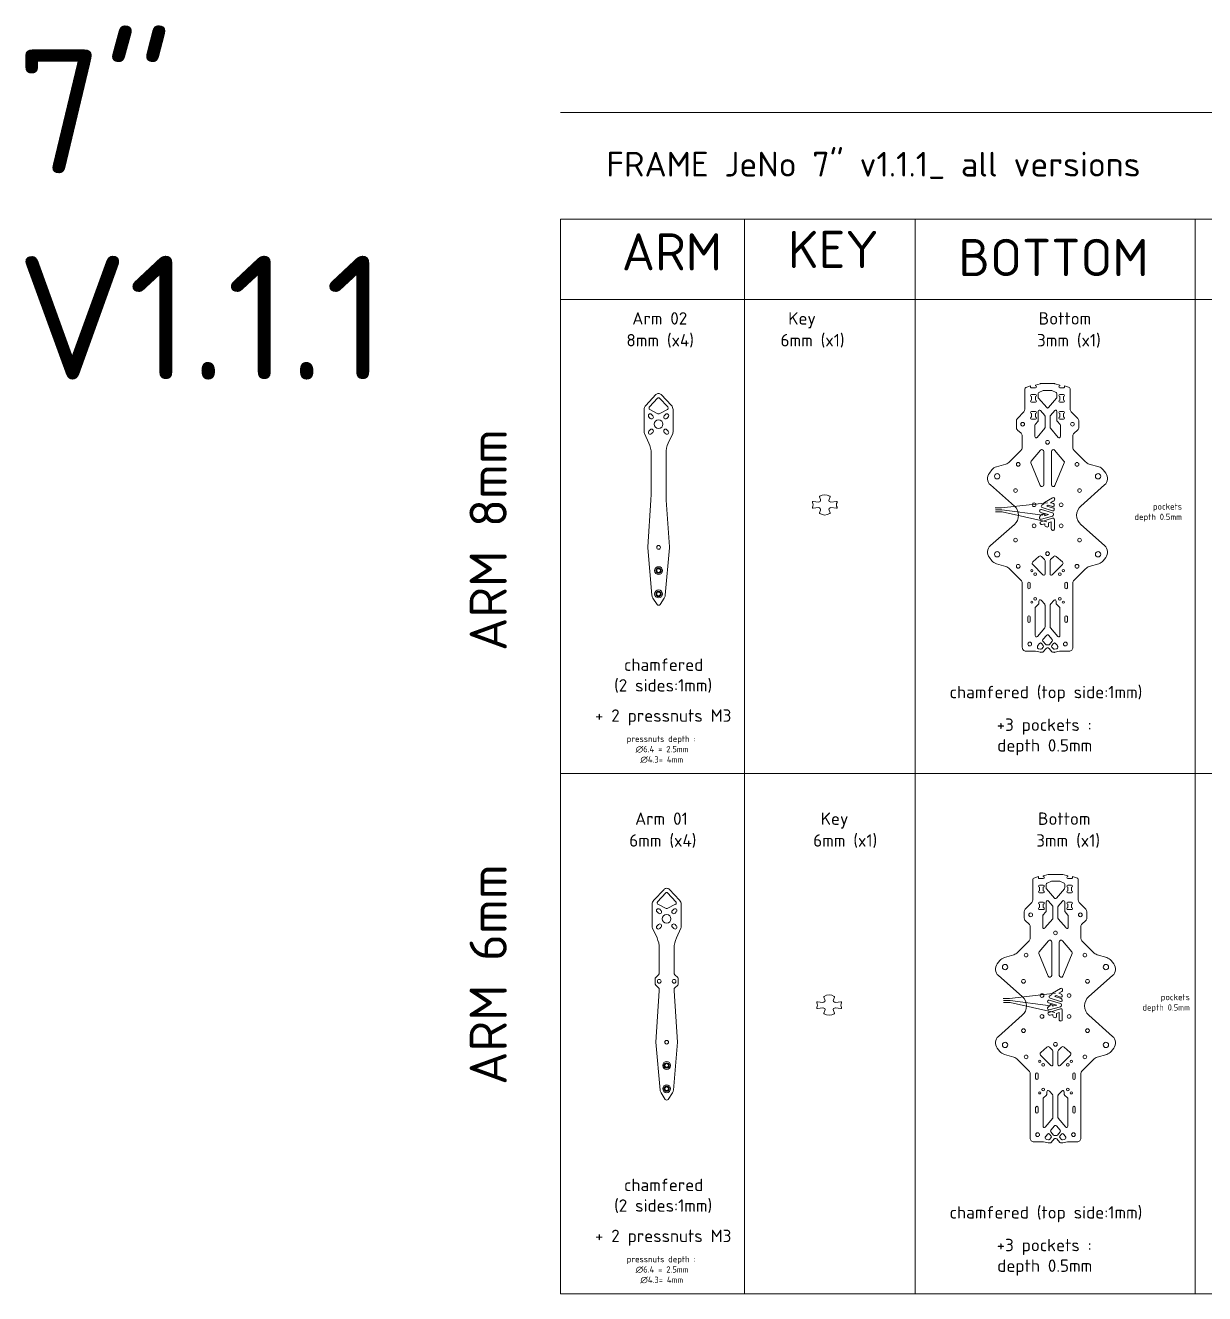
# Model space of a CAD drawing. Header units: millimetres. Extents: x -432 to 1510, y -1467 to 566.
# Drawn here: x -432 to 520, y -458 to 566 of the extents above; entities that cross this region are included whole.
import ezdxf

# ---------------------------------------------------------------- set-up
doc = ezdxf.new("R2010")
doc.units = ezdxf.units.MM
doc.linetypes.add('JIS_09_08', pattern=[10.75, 8, -0.55, 0.55, -0.55, 0.55, -0.55])
doc.layers.get('0').update_dxf_attribs({"lineweight": 5})
for name, color, linetype, lineweight in [('Calque1', 150, 'Continuous', 5), ('Calque1_chamfered', 40, 'Continuous', 5), ('Calque1_pocket', 10, 'Continuous', 5), ('Calque2', 251, 'Continuous', 5)]:
    doc.layers.add(name, color=color, linetype=linetype, lineweight=lineweight)
doc.styles.get("Standard").update_dxf_attribs({"font": 'arial.ttf'})

msp = doc.modelspace()

# ---------------------------------------------------------------- linework, layer by layer
for p, q in [((356.2, 176.6), (351.1, 176.6)), ((356.6, 174.9), (351.4, 174.9)), ((393.4, 180.7), (356.2, 176.6)), ((356.6, 174.9), (389.5, 170.5)), ((356.8, 173.2), (351.4, 173.2)), ((356.8, 173.2), (392.8, 165.2)), ((362.6, -219.8), (357.5, -219.8)), ((363.1, -221.5), (357.8, -221.5)), ((363.3, -223.2), (357.8, -223.2)), ((399.8, -215.7), (362.6, -219.8)), ((363.1, -221.5), (395.9, -225.9)), ((363.3, -223.2), (399.2, -231.2))]:
    msp.add_line(p, q)
at = {"layer": 'Calque1'}
for p, q in [((385.9, 265.8), (385.9, 268.9)), ((386.5, 269.8), (390, 271.3)), ((390.4, 271.4), (393.4, 271.4)), ((396.4, 271.4), (393.4, 271.4)), ((400.3, 269.8), (396.8, 271.3)), ((400.9, 265.8), (400.9, 268.9)), ((71.5, 257.4), (71.5, 256.9)), ((78.4, 265.2), (71.8, 258.1)), ((79.9, 265.2), (86.6, 258.1)), ((86.8, 257.4), (86.8, 256.9)), ((392.7, 257.6), (386.2, 265.2)), ((394.2, 257.6), (400.7, 265.2)), ((72.4, 248.8), (71.4, 249.9)), ((72, 256), (78.7, 252.6)), ((74.6, 251), (73.5, 252)), ((86.3, 256), (79.6, 252.6)), ((83.8, 251), (84.8, 252)), ((85.9, 248.8), (86.9, 249.9)), ((383.3, 243.8), (385.7, 246.5)), ((385.9, 247.2), (385.9, 254.6)), ((387.7, 255.2), (391.2, 251.1)), ((391.4, 250.5), (391.4, 241.5)), ((395.4, 250.5), (395.4, 241.5)), ((399.2, 255.2), (395.7, 251.1)), ((400.9, 247.2), (400.9, 254.6)), ((403.5, 243.8), (401.2, 246.5)), ((72.4, 239.6), (71.4, 238.6)), ((74.6, 237.5), (73.5, 236.5)), ((83.8, 237.5), (84.8, 236.5)), ((85.9, 239.6), (86.9, 238.6)), ((383.1, 243.1), (383.1, 234.1)), ((391.2, 240.8), (384.9, 233.5)), ((395.7, 240.8), (402, 233.5)), ((403.8, 243.1), (403.8, 234.1)), ((380.2, 214.3), (387.7, 223.1)), ((390.4, 222.1), (390.4, 195.2)), ((396.5, 222.1), (396.5, 195.2)), ((406.6, 214.3), (399.1, 223.1)), ((380, 212.9), (387.5, 194.6)), ((406.9, 212.9), (399.4, 194.6)), ((209.2, 185.4), (210, 183.2)), ((217.7, 185.4), (216.9, 183.2)), ((204, 181.6), (208.4, 181.2)), ((204, 176.3), (208.4, 176.7)), ((209.2, 172.5), (210, 174.7)), ((217.7, 172.5), (216.9, 174.7)), ((222.8, 181.6), (218.4, 181.2)), ((222.8, 176.3), (218.4, 176.7)), ((381.5, 132.9), (386.4, 137.3)), ((388.5, 137.2), (391, 134.7)), ((391.4, 133.7), (391.4, 123.1)), ((395.4, 133.7), (395.4, 123.1)), ((398.4, 137.2), (395.9, 134.7)), ((405.4, 132.9), (400.4, 137.3)), ((381.4, 130.7), (389.7, 122.4)), ((405.5, 130.7), (397.1, 122.4)), ((377.4, 115.6), (377.4, 112)), ((379.4, 115.6), (379.4, 112)), ((407.4, 115.6), (407.4, 112)), ((409.4, 115.6), (409.4, 112)), ((383.4, 95.6), (383.4, 73.3)), ((383.7, 96.3), (386.1, 98.6)), ((386.4, 99.3), (386.4, 101.2)), ((388.2, 101.9), (391.2, 98.6)), ((391.4, 97.9), (391.4, 80.3)), ((395.4, 97.9), (395.4, 80.3)), ((398.7, 101.9), (395.7, 98.6)), ((400.4, 99.3), (400.4, 101.2)), ((403.1, 96.3), (400.7, 98.6)), ((403.4, 95.6), (403.4, 73.3)), ((377.4, 88.4), (377.4, 84.9)), ((379.4, 88.4), (379.4, 84.9)), ((407.4, 88.4), (407.4, 84.9)), ((409.4, 88.4), (409.4, 84.9)), ((391.2, 79.7), (385.2, 72.7)), ((392.7, 73.6), (389.7, 70.1)), ((394.2, 73.6), (397.2, 70.1)), ((395.7, 79.7), (401.7, 72.7)), ((385.2, 63.7), (385.2, 64.5)), ((387, 67), (385.5, 65.2)), ((387.8, 62.3), (386, 62.7)), ((388.6, 67), (389.9, 65.4)), ((389.9, 64.1), (388.7, 62.7)), ((389.7, 68.8), (391.9, 66.2)), ((393.4, 65.8), (392.7, 65.8)), ((393.4, 65.8), (394.2, 65.8)), ((397.2, 68.8), (395, 66.2)), ((398.3, 67), (396.9, 65.4)), ((396.9, 64.1), (398.1, 62.7)), ((399.1, 62.3), (400.8, 62.7)), ((399.8, 67), (401.4, 65.2)), ((401.6, 63.7), (401.6, 64.5)), ((392.3, -130.6), (392.3, -127.5)), ((399.1, -138.8), (392.6, -131.3)), ((393, -126.6), (396.5, -125.1)), ((396.9, -125), (399.8, -125)), ((402.8, -125), (399.8, -125)), ((400.6, -138.8), (407.1, -131.3)), ((406.7, -126.6), (403.2, -125.1)), ((407.3, -130.6), (407.3, -127.5)), ((78.1, -142.4), (78.1, -143)), ((85, -134.6), (78.3, -141.7)), ((86.5, -134.6), (93.1, -141.7)), ((93.4, -142.4), (93.4, -143)), ((392.3, -149.2), (392.3, -141.8)), ((394.1, -141.2), (397.6, -145.3)), ((405.6, -141.2), (402.1, -145.3)), ((407.3, -149.2), (407.3, -141.8)), ((79, -151), (78, -149.9)), ((78.6, -143.8), (85.3, -147.2)), ((81.1, -148.9), (80.1, -147.8)), ((92.9, -143.8), (86.2, -147.2)), ((90.3, -148.9), (91.4, -147.8)), ((92.5, -151), (93.5, -149.9)), ((389.5, -153.3), (389.5, -162.3)), ((389.7, -152.6), (392.1, -149.9)), ((397.8, -145.9), (397.8, -154.9)), ((401.8, -145.9), (401.8, -154.9)), ((409.9, -152.6), (407.6, -149.9)), ((410.2, -153.3), (410.2, -162.3)), ((79, -160.2), (78, -161.2)), ((81.1, -162.3), (80.1, -163.4)), ((90.3, -162.3), (91.4, -163.4)), ((92.5, -160.2), (93.5, -161.2)), ((397.6, -155.6), (391.3, -162.9)), ((402.1, -155.6), (408.4, -162.9)), ((386.7, -182.1), (394.2, -173.3)), ((413, -182.1), (405.5, -173.3)), ((386.4, -183.5), (393.9, -201.8)), ((396.8, -174.3), (396.8, -201.3)), ((402.9, -174.3), (402.9, -201.3)), ((413.3, -183.5), (405.8, -201.8)), ((207.6, -222.6), (212, -223)), ((212.8, -218.8), (213.6, -221)), ((221.2, -218.8), (220.4, -221)), ((226.4, -222.6), (222, -223)), ((207.6, -227.9), (212, -227.5)), ((212.8, -231.8), (213.6, -229.5)), ((221.2, -231.8), (220.4, -229.5)), ((226.4, -227.9), (222, -227.5)), ((387.8, -265.7), (396.1, -274)), ((387.9, -263.5), (392.9, -259.1)), ((394.9, -259.2), (397.4, -261.7)), ((397.8, -262.7), (397.8, -273.3)), ((401.8, -262.7), (401.8, -273.3)), ((404.8, -259.2), (402.3, -261.7)), ((411.9, -265.7), (403.6, -274)), ((411.8, -263.5), (406.8, -259.1)), ((383.8, -280.9), (383.8, -284.4)), ((385.8, -280.9), (385.8, -284.4)), ((413.8, -280.9), (413.8, -284.4)), ((415.8, -280.9), (415.8, -284.4)), ((392.8, -297.1), (392.8, -295.2)), ((394.6, -294.5), (397.6, -297.8)), ((405.1, -294.5), (402.1, -297.8)), ((406.8, -297.1), (406.8, -295.2)), ((389.8, -300.9), (389.8, -323.1)), ((390.2, -300.1), (392.5, -297.9)), ((397.8, -298.5), (397.8, -316.1)), ((401.8, -298.5), (401.8, -316.1)), ((409.5, -300.1), (407.2, -297.9)), ((409.8, -300.9), (409.8, -323.1)), ((383.8, -308), (383.8, -311.5)), ((385.8, -308), (385.8, -311.5)), ((397.6, -316.7), (391.6, -323.8)), ((402.1, -316.7), (408.1, -323.8)), ((413.8, -308), (413.8, -311.5)), ((415.8, -308), (415.8, -311.5)), ((399.1, -322.8), (396.1, -326.3)), ((396.1, -327.6), (398.3, -330.2)), ((400.6, -322.8), (403.6, -326.3)), ((403.6, -327.6), (401.4, -330.2)), ((391.6, -332.7), (391.6, -331.9)), ((393.5, -329.4), (391.9, -331.3)), ((394.2, -334.1), (392.4, -333.7)), ((395, -329.4), (396.4, -331)), ((396.3, -332.3), (395.1, -333.7)), ((399.8, -330.6), (399.1, -330.6)), ((399.8, -330.6), (400.6, -330.6)), ((404.7, -329.4), (403.3, -331)), ((403.3, -332.3), (404.6, -333.7)), ((405.5, -334.1), (407.3, -333.7)), ((406.2, -329.4), (407.8, -331.3)), ((408.1, -332.7), (408.1, -331.9))]:
    msp.add_line(p, q, dxfattribs=at)
for points in [[(393.4, 276.9), (388, 276.9, 0.069107), (387.4, 276.8), (383.6, 275.7)], [(393.4, 276.9), (398.9, 276.9, -0.069107), (399.4, 276.8), (403.3, 275.7)], [(407.2, 274.3), (407.2, 275), (411.1, 273.7, -0.322824), (411.7, 272.8), (411.7, 256.3, 0.19243), (412.6, 254.2), (417.8, 248.7, -0.19243), (418.7, 246.6), (418.7, 241.6, -0.214457), (417.7, 239.3), (414.9, 236.8, 0.214457), (413.8, 234.6), (413.8, 225.2, 0.198912), (414.7, 223.1), (424.1, 213.7, 0.125576), (427.1, 211.9), (434.8, 209.7, -0.158189), (438.4, 207.2), (440.4, 204.5, -0.394865), (439.5, 195), (420.3, 178, 0.450632), (420.3, 163), (439.5, 146, -0.394865), (440.4, 136.4), (438.4, 133.8, -0.158189), (434.8, 131.3), (427.1, 129.1, 0.125576), (424.1, 127.3), (414.7, 117.9, 0.198912), (413.8, 115.8), (413.8, 63.7, -0.414214), (410.8, 60.7), (403.6, 60.7, 0.053022), (403.1, 60.7), (399.3, 59.8, -0.053022), (398.8, 59.8), (397.8, 59.8, -0.219685), (397, 60.1), (394.6, 63, 0.219685), (393.8, 63.3), (393.4, 63.3), (393, 63.3, 0.219685), (392.3, 63), (389.8, 60.1, -0.219685), (389.1, 59.8), (388, 59.8, -0.053022), (387.6, 59.8), (383.7, 60.7, 0.053022), (383.3, 60.7), (376, 60.7, -0.414214), (373, 63.7), (373, 115.8, 0.198912), (372.1, 117.9), (362.8, 127.3, 0.125576), (359.8, 129.1), (352.1, 131.3, -0.158189), (348.5, 133.8), (346.4, 136.4, -0.394865), (347.3, 146), (366.6, 163, 0.450632), (366.6, 178), (347.3, 195, -0.394865), (346.4, 204.5), (348.5, 207.2, -0.158189), (352.1, 209.7), (359.8, 211.9, 0.125576), (362.8, 213.7), (372.1, 223.1, 0.198912), (373, 225.2), (373, 234.6, 0.214457), (372, 236.8), (369.2, 239.3, -0.214457), (368.2, 241.6), (368.2, 246.6, -0.19243), (369, 248.7), (374.3, 254.2, 0.19243), (375.1, 256.3), (375.1, 272.8, -0.322824), (375.8, 273.7), (379.6, 275), (379.6, 274.3)], [(379.6, 274.3, 0.420171), (380.4, 273.5), (383.6, 273.5, 1), (383.6, 275.1), (383.6, 275.7)], [(407.2, 274.3, -0.414214), (406.4, 273.5), (403.3, 273.5, -1), (403.3, 275.1), (403.3, 275.7)], [(413.6, -122.1), (413.6, -121.4), (417.5, -122.7, -0.322824), (418.2, -123.6), (418.2, -140.1, 0.19243), (419, -142.2), (424.3, -147.7, -0.19243), (425.1, -149.8), (425.1, -154.9, -0.214457), (424.1, -157.1), (421.3, -159.6, 0.214457), (420.3, -161.8), (420.3, -171.2, 0.198912), (421.1, -173.3), (430.5, -182.7, 0.125576), (433.5, -184.5), (441.2, -186.8, -0.158189), (444.8, -189.2), (446.9, -191.9, -0.394865), (446, -201.4), (426.7, -218.4, 0.450632), (426.7, -233.4), (446, -250.5, -0.394865), (446.9, -260), (444.8, -262.7, -0.158189), (441.2, -265.1), (433.5, -267.4, 0.125576), (430.5, -269.1), (421.1, -278.5, 0.198912), (420.3, -280.6), (420.3, -332.7, -0.414214), (417.3, -335.7), (410, -335.7, 0.053022), (409.6, -335.8), (405.7, -336.6, -0.053022), (405.3, -336.6), (404.2, -336.6, -0.219685), (403.4, -336.3), (401, -333.4, 0.219685), (400.2, -333.1), (399.8, -333.1), (399.4, -333.1, 0.219685), (398.7, -333.4), (396.3, -336.3, -0.219685), (395.5, -336.6), (394.4, -336.6, -0.053022), (394, -336.6), (390.1, -335.8, 0.053022), (389.7, -335.7), (382.4, -335.7, -0.414214), (379.4, -332.7), (379.4, -280.6, 0.198912), (378.5, -278.5), (369.2, -269.1, 0.125576), (366.2, -267.4), (358.5, -265.1, -0.158189), (354.9, -262.7), (352.8, -260, -0.394865), (353.7, -250.5), (373, -233.4, 0.450632), (373, -218.4), (353.7, -201.4, -0.394865), (352.8, -191.9), (354.9, -189.2, -0.158189), (358.5, -186.8), (366.2, -184.5, 0.125576), (369.2, -182.7), (378.5, -173.3, 0.198912), (379.4, -171.2), (379.4, -161.8, 0.214457), (378.4, -159.6), (375.6, -157.1, -0.214457), (374.6, -154.9), (374.6, -149.8, -0.19243), (375.4, -147.7), (380.7, -142.2, 0.19243), (381.5, -140.1), (381.5, -123.6, -0.322824), (382.2, -122.7), (386, -121.4), (386, -122.1)], [(386, -122.1, 0.420171), (386.8, -122.9), (390, -122.9, 1), (390, -121.3), (390, -120.7)], [(399.8, -119.6), (394.4, -119.6, 0.069107), (393.8, -119.6), (390, -120.7)], [(399.8, -119.6), (405.3, -119.6, -0.069107), (405.8, -119.6), (409.7, -120.7)], [(413.6, -122.1, -0.414214), (412.8, -122.9), (409.7, -122.9, -1), (409.7, -121.3), (409.7, -120.7)], [(77, -255.2), (79.7, -213.8), (79.7, -212.6), (79.7, -212.6, 0.198912), (79.2, -211.2), (76.9, -209, -0.198912), (76.3, -207.6), (76.3, -206), (76.3, -204.4, -0.198912), (76.9, -202.9), (79.2, -200.7, 0.198912), (79.7, -199.3), (79.7, -199.3), (79.7, -179.4, 0.109594), (77.9, -170.9), (74.3, -163.2, -0.109594), (74, -161.9), (74, -143.9, -0.19144), (75.4, -140.5), (83.6, -131.8, -0.431181), (87.9, -131.8), (96.1, -140.5, -0.19144), (97.5, -143.9), (97.5, -161.9, -0.109594), (97.2, -163.2), (93.6, -170.9, 0.109594), (91.7, -179.4), (91.7, -199.3), (91.7, -199.3, 0.198912), (92.3, -200.7), (94.6, -202.9, -0.198912), (95.1, -204.4), (95.1, -206), (95.1, -207.6, -0.198912), (94.6, -209), (92.3, -211.2, 0.198912), (91.7, -212.6), (91.7, -212.6), (91.7, -213.8), (94.5, -255.2), (91.1, -294, -0.120145), (90.3, -296.2), (87, -301.4, -0.548808), (84.5, -301.4), (81.2, -296.2, -0.120145), (80.4, -294), (77, -255.2)]]:
    msp.add_lwpolyline(points, format="xyb", dxfattribs=at)
for points in [[(89.5, 259.3, -0.19144), (90.9, 255.9), (90.9, 237.9, -0.109594), (90.6, 236.6), (87, 228.9, 0.109594), (85.2, 220.5), (85.2, 189.4, 0.016609), (85.4, 182.8), (87.9, 145, -0.03879), (87.9, 144.2), (84.5, 105.9, -0.120145), (83.7, 103.6), (80.4, 98.5, -0.548808), (77.9, 98.5), (74.6, 103.6, -0.120145), (73.8, 105.9), (70.4, 144.2, -0.03879), (70.4, 145), (72.9, 182.8, 0.016609), (73.2, 189.4), (73.2, 220.5, 0.109594), (71.3, 228.9), (67.7, 236.6, -0.109594), (67.4, 237.9), (67.4, 255.9, -0.19144), (68.8, 259.3), (77, 268, -0.431181), (81.3, 268)], [(383.6, 266.4, 1), (383.6, 268), (380.4, 268, 1), (380.4, 266.4), (380.4, 263.5, 1), (380.4, 261.9), (383.6, 261.9, 1), (383.6, 263.5)], [(403.3, 266.4, -1), (403.3, 268), (406.4, 268, -1), (406.4, 266.4), (406.4, 263.5, -1), (406.4, 261.9), (403.3, 261.9, -1), (403.3, 263.5)], [(383.6, 252.8, 1), (383.6, 254.4), (380.4, 254.4, 1), (380.4, 252.8), (380.4, 249.9, 1), (380.4, 248.3), (383.6, 248.3, 1), (383.6, 249.9)], [(403.3, 252.8, -1), (403.3, 254.4), (406.4, 254.4, -1), (406.4, 252.8), (406.4, 249.9, -1), (406.4, 248.3), (403.3, 248.3, -1), (403.3, 249.9)], [(390, -130, 1), (390, -128.4), (386.8, -128.4, 1), (386.8, -130), (386.8, -132.9, 1), (386.8, -134.5), (390, -134.5, 1), (390, -132.9)], [(409.7, -130, -1), (409.7, -128.4), (412.8, -128.4, -1), (412.8, -130), (412.8, -132.9, -1), (412.8, -134.5), (409.7, -134.5, -1), (409.7, -132.9)], [(390, -143.6, 1), (390, -142), (386.8, -142, 1), (386.8, -143.6), (386.8, -146.5, 1), (386.8, -148.1), (390, -148.1, 1), (390, -146.5)], [(409.7, -143.6, -1), (409.7, -142), (412.8, -142, -1), (412.8, -143.6), (412.8, -146.5, -1), (412.8, -148.1), (409.7, -148.1, -1), (409.7, -146.5)]]:
    msp.add_lwpolyline(points, format="xyb", close=True, dxfattribs=at)
for centre, radius in [((79.2, 244.2), 3.5), ((373.3, 244.1), 1.5), ((413.5, 244.1), 1.5), ((393.4, 229.5), 1.5), ((369.7, 211.7), 1.5), ((417.2, 211.7), 1.5), ((352.7, 202), 2.15), ((434.2, 202), 2.15), ((367.6, 190.5), 1.5), ((419.3, 190.5), 1.5), ((382.5, 179), 1.5), ((404.4, 179), 1.5), ((382.5, 162), 1.5), ((404.4, 162), 1.5), ((79.2, 144.6), 1.5), ((367.6, 150.5), 1.5), ((419.3, 150.5), 1.5), ((352.7, 139), 2.15), ((393.4, 139.5), 1.5), ((434.2, 139), 2.15), ((79.2, 125.8), 1.5), ((369.7, 129.3), 1.5), ((380.7, 125.8), 0.85), ((383.4, 123), 1.1), ((403.4, 123), 1.1), ((406.2, 125.8), 0.85), ((417.2, 129.3), 1.5), ((79.2, 107), 1.5), ((383.4, 103), 1.1), ((403.4, 103), 1.1), ((380.7, 100.3), 0.85), ((406.2, 100.3), 0.85), ((379, 66.5), 1.5), ((407.8, 66.5), 1.5), ((85.7, -155.6), 3.5), ((379.8, -152.3), 1.5), ((419.9, -152.3), 1.5), ((399.8, -166.9), 1.5), ((376.1, -184.8), 1.5), ((423.6, -184.8), 1.5), ((359.1, -194.5), 2.15), ((440.6, -194.5), 2.15), ((79.7, -206), 1.5), ((91.7, -206), 1.5), ((374, -206), 1.5), ((425.7, -206), 1.5), ((388.9, -217.5), 1.5), ((410.8, -217.5), 1.5), ((388.9, -234.4), 1.5), ((410.8, -234.4), 1.5), ((374, -245.9), 1.5), ((425.7, -245.9), 1.5), ((85.7, -255.2), 1.5), ((359.1, -257.4), 2.15), ((399.8, -256.9), 1.5), ((440.6, -257.4), 2.15), ((376.1, -267.1), 1.5), ((423.6, -267.1), 1.5), ((85.7, -274), 1.5), ((387.1, -270.7), 0.85), ((389.8, -273.4), 1.1), ((409.8, -273.4), 1.1), ((412.6, -270.7), 0.85), ((85.7, -292.8), 1.5), ((387.1, -296.2), 0.85), ((389.8, -293.4), 1.1), ((409.8, -293.4), 1.1), ((412.6, -296.2), 0.85), ((385.4, -329.9), 1.5), ((414.3, -329.9), 1.5)]:
    msp.add_circle(centre, radius, dxfattribs=at)
for centre, radius, start, end in [((386.9, 268.9), 1, 112.861, 180), ((390.4, 270.4), 1, 90, 112.861), ((396.4, 270.4), 1, 67.139, 90), ((399.9, 268.9), 1, 0, 67.139), ((72.5, 257.4), 1, 136.6496, 180), ((72.5, 256.9), 1, 180, 243.2647), ((79.2, 264.5), 1, 43.3504, 136.6496), ((85.8, 256.9), 1, 296.7353, 0), ((85.8, 257.4), 1, 0, 43.3504), ((386.9, 265.8), 1, 180, 220.6524), ((393.4, 258.2), 1, 220.6524, 319.3476), ((399.9, 265.8), 1, 319.3476, 0), ((72.4, 251), 1.5, 45, 225), ((73.5, 249.9), 1.5, 225, 45), ((79.2, 253.5), 1, 243.2647, 296.7353), ((84.8, 249.9), 1.5, 135, 315), ((85.9, 251), 1.5, 315, 135), ((384.9, 247.2), 1, 319.3476, 0), ((386.9, 254.6), 1, 40.6524, 180), ((390.4, 250.5), 1, 0, 40.6524), ((396.4, 250.5), 1, 139.3476, 180), ((399.9, 254.6), 1, 0, 139.3476), ((401.9, 247.2), 1, 180, 220.6524), ((72.4, 237.5), 1.5, 135, 315), ((73.5, 238.6), 1.5, 315, 135), ((84.8, 238.6), 1.5, 45, 225), ((85.9, 237.5), 1.5, 225, 45), ((384.1, 243.1), 1, 139.3476, 180), ((390.4, 241.5), 1, 319.3476, 360), ((396.4, 241.5), 1, 180, 220.6524), ((402.8, 243.1), 1, 0, 40.6524), ((384.1, 234.1), 1, 180, 319.3476), ((402.8, 234.1), 1, 220.6524, 0), ((388.9, 222.1), 1.5, 0, 139.3476), ((398, 222.1), 1.5, 40.6524, 180), ((381.4, 213.4), 1.5, 139.3476, 198.9038), ((405.5, 213.4), 1.5, 341.0962, 40.6524), ((388.9, 195.2), 1.5, 202.3927, 0), ((398, 195.2), 1.5, 180, 337.6073), ((209.6, 185.6), 0.5, 120.8813, 199.843), ((213.4, 179.3), 7.85, 59.1187, 120.8813), ((217.2, 185.6), 0.5, 340.157, 59.1187), ((203.9, 181.1), 0.5, 84.8097, 207.0712), ((203.9, 176.8), 0.5, 152.9288, 275.1903), ((199.7, 179), 4.23, 332.9288, 27.0712), ((208.6, 182.7), 1.5, 264.8097, 19.843), ((208.6, 175.2), 1.5, 340.157, 95.1903), ((218.3, 182.7), 1.5, 160.157, 275.1903), ((218.3, 175.2), 1.5, 84.8097, 199.843), ((222.9, 181.1), 0.5, 332.9288, 95.1903), ((222.9, 176.8), 0.5, 264.8097, 27.0712), ((227.1, 179), 4.23, 152.9288, 207.0712), ((209.6, 172.3), 0.5, 160.157, 239.1187), ((213.4, 178.6), 7.85, 239.1187, 300.8813), ((217.2, 172.3), 0.5, 300.8813, 19.843), ((387.4, 136.2), 1.5, 45, 131.4843), ((389.9, 133.7), 1.5, 0, 45), ((396.9, 133.7), 1.5, 135, 180), ((399.4, 136.2), 1.5, 48.5157, 135), ((382.5, 131.8), 1.5, 131.4843, 225), ((390.4, 123.1), 1, 225, 0), ((396.4, 123.1), 1, 180, 315), ((404.4, 131.8), 1.5, 315, 48.5157), ((378.4, 115.6), 1, 0, 180), ((408.4, 115.6), 1, 0, 180), ((378.4, 112), 1, 180, 0), ((408.4, 112), 1, 180, 0), ((384.4, 95.6), 1, 133.7275, 180), ((385.4, 99.3), 1, 313.7275, 360), ((387.4, 101.2), 1, 42.271, 180), ((390.4, 97.9), 1, 360, 42.271), ((396.4, 97.9), 1, 137.729, 180), ((399.4, 101.2), 1, 360, 137.729), ((401.4, 99.3), 1, 180, 226.2725), ((402.4, 95.6), 1, 360, 46.2725), ((378.4, 88.4), 1, 0, 180), ((378.4, 84.9), 1, 180, 0), ((408.4, 88.4), 1, 0, 180), ((408.4, 84.9), 1, 180, 0), ((384.4, 73.3), 1, 180, 319.5607), ((390.4, 80.3), 1, 319.5607, 0), ((393.4, 73), 1, 90, 139.5607), ((393.4, 73), 1, 40.4393, 90), ((396.4, 80.3), 1, 180, 220.4393), ((402.4, 73.3), 1, 220.4393, 360), ((386.2, 64.5), 1, 139.5607, 180), ((386.2, 63.7), 1, 180, 257.8595), ((387.8, 66.4), 1, 40.2335, 139.5607), ((388, 63.3), 1, 257.8595, 319.5607), ((390.4, 69.5), 1, 139.5607, 220.2335), ((389.2, 64.7), 1, 319.5607, 40.2335), ((392.7, 66.8), 1, 220.2335, 270), ((394.2, 66.8), 1, 270, 319.7665), ((397.7, 64.7), 1, 139.7665, 220.4393), ((396.4, 69.5), 1, 319.7665, 40.4393), ((398.9, 63.3), 1, 220.4393, 282.1405), ((399.1, 66.4), 1, 40.4393, 139.7665), ((400.6, 63.7), 1, 282.1405, 0), ((400.6, 64.5), 1, 0, 40.4393), ((393.3, -127.5), 1, 112.861, 180), ((393.3, -130.6), 1, 180, 220.6524), ((396.9, -126), 1, 90, 112.861), ((402.8, -126), 1, 67.139, 90), ((406.3, -127.5), 1, 0, 67.139), ((406.3, -130.6), 1, 319.3476, 0), ((79.1, -142.4), 1, 136.6496, 180), ((79.1, -143), 1, 180, 243.2647), ((85.7, -135.3), 1, 43.3504, 136.6496), ((92.4, -143), 1, 296.7353, 0), ((92.4, -142.4), 1, 0, 43.3504), ((393.3, -141.8), 1, 40.6524, 180), ((399.8, -138.2), 1, 220.6524, 319.3476), ((406.3, -141.8), 1, 0, 139.3476), ((79, -148.9), 1.5, 45, 225), ((80.1, -149.9), 1.5, 225, 45), ((85.7, -146.3), 1, 243.2647, 296.7353), ((91.4, -149.9), 1.5, 135, 315), ((92.5, -148.9), 1.5, 315, 135), ((390.5, -153.3), 1, 139.3476, 180), ((391.3, -149.2), 1, 319.3476, 0), ((396.8, -145.9), 1, 0, 40.6524), ((402.8, -145.9), 1, 139.3476, 180), ((408.3, -149.2), 1, 180, 220.6524), ((409.2, -153.3), 1, 0, 40.6524), ((79, -162.3), 1.5, 135, 315), ((80.1, -161.2), 1.5, 315, 135), ((91.4, -161.2), 1.5, 45, 225), ((92.5, -162.3), 1.5, 225, 45), ((390.5, -162.3), 1, 180, 319.3476), ((396.8, -154.9), 1, 319.3476, 360), ((402.8, -154.9), 1, 180, 220.6524), ((409.2, -162.3), 1, 220.6524, 0), ((395.3, -174.3), 1.5, 0, 139.3476), ((404.4, -174.3), 1.5, 40.6524, 180), ((387.8, -183.1), 1.5, 139.3476, 198.9038), ((411.9, -183.1), 1.5, 341.0962, 40.6524), ((395.3, -201.3), 1.5, 202.3927, 0), ((404.4, -201.3), 1.5, 180, 337.6073), ((207.5, -223.1), 0.5, 84.8097, 207.0712), ((203.3, -225.3), 4.23, 332.9288, 27.0712), ((212.2, -221.5), 1.5, 264.8097, 19.843), ((213.2, -218.6), 0.5, 120.8813, 199.843), ((217, -224.9), 7.85, 59.1187, 120.8813), ((221.8, -221.5), 1.5, 160.157, 275.1903), ((220.8, -218.6), 0.5, 340.157, 59.1187), ((226.5, -223.1), 0.5, 332.9288, 95.1903), ((230.7, -225.3), 4.23, 152.9288, 207.0712), ((207.5, -227.4), 0.5, 152.9288, 275.1903), ((212.2, -229), 1.5, 340.157, 95.1903), ((213.2, -231.9), 0.5, 160.157, 239.1187), ((217, -225.6), 7.85, 239.1187, 300.8813), ((221.8, -229), 1.5, 84.8097, 199.843), ((220.8, -231.9), 0.5, 300.8813, 19.843), ((226.5, -227.4), 0.5, 264.8097, 27.0712), ((388.9, -264.7), 1.5, 131.4843, 225), ((393.9, -260.3), 1.5, 45, 131.4843), ((396.3, -262.7), 1.5, 0, 45), ((403.3, -262.7), 1.5, 135, 180), ((405.8, -260.3), 1.5, 48.5157, 135), ((410.8, -264.7), 1.5, 315, 48.5157), ((396.8, -273.3), 1, 225, 0), ((402.8, -273.3), 1, 180, 315), ((384.8, -280.9), 1, 0, 180), ((384.8, -284.4), 1, 180, 0), ((414.8, -280.9), 1, 0, 180), ((414.8, -284.4), 1, 180, 0), ((391.8, -297.1), 1, 313.7275, 360), ((393.8, -295.2), 1, 42.271, 180), ((405.8, -295.2), 1, 360, 137.729), ((407.8, -297.1), 1, 180, 226.2725), ((384.8, -308), 1, 0, 180), ((390.8, -300.9), 1, 133.7275, 180), ((396.8, -298.5), 1, 360, 42.271), ((402.8, -298.5), 1, 137.729, 180), ((408.8, -300.9), 1, 360, 46.2725), ((414.8, -308), 1, 0, 180), ((384.8, -311.5), 1, 180, 0), ((396.8, -316.1), 1, 319.5607, 0), ((402.8, -316.1), 1, 180, 220.4393), ((414.8, -311.5), 1, 180, 0), ((390.8, -323.1), 1, 180, 319.5607), ((396.8, -327), 1, 139.5607, 220.2335), ((399.8, -323.5), 1, 90, 139.5607), ((399.8, -323.5), 1, 40.4393, 90), ((402.8, -327), 1, 319.7665, 40.4393), ((408.8, -323.1), 1, 220.4393, 360), ((392.6, -331.9), 1, 139.5607, 180), ((392.6, -332.7), 1, 180, 257.8595), ((394.2, -330.1), 1, 40.2335, 139.5607), ((394.4, -333.1), 1, 257.8595, 319.5607), ((395.6, -331.7), 1, 319.5607, 40.2335), ((399.1, -329.6), 1, 220.2335, 270), ((400.6, -329.6), 1, 270, 319.7665), ((404.1, -331.7), 1, 139.7665, 220.4393), ((405.3, -333.1), 1, 220.4393, 282.1405), ((405.5, -330.1), 1, 40.4393, 139.7665), ((407.1, -332.7), 1, 282.1405, 0), ((407.1, -331.9), 1, 0, 40.4393)]:
    msp.add_arc(centre, radius, start, end, dxfattribs=at)
at = {"layer": 'Calque1_pocket'}
for p, q in [((397.5, 184.7), (391, 180.9)), ((397.4, 172.6), (388.4, 175.2)), ((390.5, 179.7), (388.9, 178.7)), ((389.1, 176.8), (397.4, 174.1)), ((392.8, 178), (394, 178.8)), ((398.1, 176.4), (392.8, 178)), ((394, 178.8), (397.4, 177.7)), ((395.9, 180.7), (398.6, 182.3)), ((398.1, 180), (395.9, 180.7)), ((398.8, 178.7), (398.8, 179)), ((398.8, 175.1), (398.8, 175.4)), ((399.1, 183.2), (399.1, 183.8)), ((387, 174), (387, 174.1)), ((387, 174), (387, 173.9)), ((387, 168.9), (387, 168.3)), ((389, 171.3), (387.3, 169.7)), ((394.3, 171.2), (387.8, 172.9)), ((397.5, 168.3), (388.1, 165.3)), ((388.4, 167.3), (397.4, 169.9)), ((391.1, 171.3), (390, 171.5)), ((390.9, 170.2), (394.3, 171.2)), ((391.3, 170.6), (390.9, 170.2)), ((394.3, 164.5), (396.3, 165.1)), ((394.3, 162), (394.3, 164.5)), ((396.3, 165.1), (396.3, 159.6)), ((398.1, 170.9), (398.1, 171.5)), ((398.9, 159.3), (398.9, 167.2)), ((387.9, 163.4), (388.3, 163.1)), ((389.1, 163), (391.3, 163.7)), ((391.3, 163.7), (391.3, 162.4)), ((391.9, 161.5), (392.7, 161.1)), ((396.9, 158.6), (397.3, 158.4)), ((403.9, -211.7), (397.4, -215.5)), ((402.4, -215.7), (405, -214.2)), ((405.5, -213.2), (405.5, -212.7)), ((393.4, -222.4), (393.4, -222.3)), ((393.4, -222.4), (393.4, -222.5)), ((395.4, -225.2), (393.8, -226.8)), ((400.8, -225.2), (394.2, -223.5)), ((403.8, -223.9), (394.8, -221.3)), ((396.9, -216.7), (395.3, -217.7)), ((395.5, -219.7), (403.8, -222.3)), ((397.5, -225.2), (396.4, -224.9)), ((397.3, -226.2), (400.8, -225.2)), ((399.2, -218.4), (400.5, -217.6)), ((404.5, -220), (399.2, -218.4)), ((400.5, -217.6), (403.8, -218.7)), ((404.5, -216.4), (402.4, -215.7)), ((404.6, -225.5), (404.6, -224.9)), ((405.3, -217.7), (405.3, -217.4)), ((405.3, -221.3), (405.3, -221)), ((393.4, -227.5), (393.4, -228.1)), ((394.3, -233.1), (394.7, -233.3)), ((403.9, -228.2), (394.5, -231.1)), ((394.8, -229.1), (403.8, -226.5)), ((395.5, -233.4), (397.7, -232.7)), ((397.7, -225.8), (397.3, -226.2)), ((397.7, -232.7), (397.7, -234)), ((398.3, -234.9), (399.1, -235.3)), ((400.7, -231.9), (402.7, -231.3)), ((400.7, -234.4), (400.7, -231.9)), ((402.7, -231.3), (402.7, -236.9)), ((405.3, -237.1), (405.3, -229.2)), ((403.3, -237.8), (403.7, -238))]:
    msp.add_line(p, q, dxfattribs=at)
for centre, radius in [((79.2, 125.8), 3.2), ((79.2, 125.8), 2.15), ((79.2, 107), 3.2), ((79.2, 107), 2.15), ((85.7, -274), 3.2), ((85.7, -274), 2.15), ((85.7, -292.8), 3.2), ((85.7, -292.8), 2.15)]:
    msp.add_circle(centre, radius, dxfattribs=at)
for centre, radius, start, end in [((398.1, 183.8), 1.08, 0, 120.3599), ((388.1, 174.1), 1.08, 73.8525, 180), ((389.4, 177.8), 1.08, 119.9508, 252.2318), ((391.5, 179.9), 1.08, 119.9508, 195.0826), ((397.8, 178.7), 1.08, 250.9213, 0), ((397.8, 175.1), 1.08, 252.2318, 0), ((397.8, 179), 1.08, 0, 71.6711), ((397.8, 175.4), 1.08, 0, 72.7309), ((398.1, 183.2), 1.08, 300.2164, 0), ((388.1, 174), 1.08, 180, 255.5103), ((388.1, 168.9), 1.08, 134.2806, 180), ((388.1, 168.3), 1.08, 180, 286.0712), ((388.4, 164.3), 1.08, 107.465, 240.1858), ((389.7, 170.5), 1.08, 75.5103, 134.2806), ((391, 170.9), 0.404, 315.8434, 75.5103), ((397.1, 171.5), 1.08, 0, 73.8525), ((397.1, 170.9), 1.08, 286.0712, 0), ((397.8, 167.2), 1.08, 0, 107.465), ((388.8, 164.1), 1.08, 240.1858, 285.8742), ((392.4, 162.4), 1.08, 180, 242.2367), ((393.2, 162), 1.08, 242.2367, 0), ((397.4, 159.6), 1.08, 180, 241.5522), ((397.8, 159.3), 1.08, 241.5522, 0), ((404.5, -212.7), 1.08, 0, 120.3599), ((404.5, -213.2), 1.08, 300.2164, 0), ((394.5, -222.3), 1.08, 73.8525, 180), ((394.5, -222.4), 1.08, 180, 255.5103), ((395.8, -218.6), 1.08, 119.9508, 252.2318), ((396.2, -225.9), 1.08, 75.5103, 134.2806), ((398, -216.5), 1.08, 119.9508, 195.0826), ((397.4, -225.6), 0.404, 315.8434, 75.5103), ((404.2, -217.7), 1.08, 250.9213, 0), ((404.2, -221.3), 1.08, 252.2318, 0), ((403.5, -224.9), 1.08, 0, 73.8525), ((404.2, -217.4), 1.08, 0, 71.6711), ((404.2, -221), 1.08, 0, 72.7309), ((394.5, -227.5), 1.08, 134.2806, 180), ((394.5, -228.1), 1.08, 180, 286.0712), ((394.8, -232.1), 1.08, 107.465, 240.1858), ((395.3, -232.4), 1.08, 240.1858, 285.8742), ((398.8, -234), 1.08, 180, 242.2367), ((399.6, -234.4), 1.08, 242.2367, 0), ((403.5, -225.5), 1.08, 286.0712, 0), ((404.2, -229.2), 1.08, 0, 107.465), ((403.8, -236.9), 1.08, 180, 241.5522), ((404.2, -237.1), 1.08, 241.5522, 0)]:
    msp.add_arc(centre, radius, start, end, dxfattribs=at)
at = {"layer": 'Calque2'}
for p, q in [((0, 496), (1509.2, 496)), ((0, 409.7), (1090, 409.7)), ((0, 409.7), (0, -458.4)), ((148.6, 409.7), (148.6, -458.4)), ((286.4, 409.7), (286.4, -458.4)), ((512.7, 409.7), (512.7, -458.4)), ((0, 344.9), (1090, 344.9)), ((0, -38), (1090, -38)), ((0, -458.4), (1090, -458.4))]:
    msp.add_line(p, q, dxfattribs=at)

# ---------------------------------------------------------------- texts
at = {"linetype": 'JIS_09_08'}
for s, width, insert, char_height, attachment_point in [('{\\fISOCPEUR|b0|i0|c0|p34;7"\\PV1.1.1}', 327.756, (-439.5, 546.9), 100, 1), ('{\\fISOCPEUR|b0|i0|c0|p34;FRAME JeNo 7" v1.1.1_ all versions}', 689.507, (36.9, 464.2), 20, 1), ('{\\fISOCPEUR|b0|i0|c0|p34;KEY}', 327.756, (183.7, 400.3), 30, 1), ('{\\fISOCPEUR|b0|i0|c0|p34;ARM}', 327.756, (49.4, 398.4), 30, 1), ('{\\fISOCPEUR|b0|i0|c0|p34;BOTTOM}', 327.756, (321.4, 393.8), 30, 1), ('{\\fISOCPEUR|b0|i0|c0|p34;Arm 02}', 327.756, (57.9, 334.6), 10, 1), ('{\\fISOCPEUR|b0|i0|c0|p34;Key}', 327.756, (183.9, 334.6), 10, 1), ('{\\fISOCPEUR|b0|i0|c0|p34;Bottom}', 327.756, (386.2, 334.6), 10, 1), ('{\\fISOCPEUR|b0|i0|c0|p34;8mm (x4)}', 327.756, (53.2, 317), 10, 1), ('{\\fISOCPEUR|b0|i0|c0|p34;6mm (x1)}', 327.756, (177.7, 317), 10, 1), ('{\\fISOCPEUR|b0|i0|c0|p34;3mm (x1)}', 327.756, (384.9, 317), 10, 1), ('{\\fISOCPEUR|b0|i0|c0|p34;pockets \\Pdepth 0.5mm }', 327.756, (502, 180.1), 5, 3), ('{\\fISOCPEUR|b0|i0|c0|p34;Arm 01}', 327.756, (60.2, -69.6), 10, 1), ('{\\fISOCPEUR|b0|i0|c0|p34;Key}', 327.756, (210.2, -69.6), 10, 1), ('{\\fISOCPEUR|b0|i0|c0|p34;Bottom}', 327.756, (385.6, -69.6), 10, 1), ('{\\fISOCPEUR|b0|i0|c0|p34;6mm (x4)}', 327.756, (55.5, -87.2), 10, 1), ('{\\fISOCPEUR|b0|i0|c0|p34;6mm (x1)}', 327.756, (204.1, -87.2), 10, 1), ('{\\fISOCPEUR|b0|i0|c0|p34;3mm (x1)}', 327.756, (384.3, -87.2), 10, 1), ('{\\fISOCPEUR|b0|i0|c0|p34;pockets \\Pdepth 0.5mm }', 327.756, (508.4, -216.3), 5, 3)]:
    msp.add_mtext_dynamic_manual_height_columns(s, width=width, gutter_width=12.5, heights=[0], dxfattribs=dict(at, insert=insert, char_height=char_height, attachment_point=attachment_point))
at = {"linetype": 'JIS_09_08', "char_height": 30, "attachment_point": 1, "rotation": 90}
for s, insert in [('{\\fISOCPEUR|b0|i0|c0|p34;ARM 8mm}', (-73.5, 60.9)), ('{\\fISOCPEUR|b0|i0|c0|p34;ARM 6mm}', (-73.5, -289.7))]:
    msp.add_mtext_dynamic_manual_height_columns(s, width=327.756, gutter_width=12.5, heights=[0], dxfattribs=dict(at, insert=insert))
at = {"layer": 'Calque1_chamfered', "char_height": 10, "attachment_point": 1}
for s, insert in [('\\pi133.87807;{\\fISOCPEUR|b0|i0|c0|p34;chamfered\\P\\pi125.87807;(2 sides:1mm)}', (-82.6, 54.8)), ('\\pi88.87807;{\\fISOCPEUR|b0|i0|c0|p34;chamfered (top side:1mm)}', (225.4, 32.7)), ('\\pi133.87807;{\\fISOCPEUR|b0|i0|c0|p34;chamfered\\P\\pi125.87807;(2 sides:1mm)}', (-82.6, -365.5)), ('\\pi88.87807;{\\fISOCPEUR|b0|i0|c0|p34;chamfered (top side:1mm)}', (225.4, -387.7))]:
    msp.add_mtext_dynamic_manual_height_columns(s, width=327.756, gutter_width=12.5, heights=[0], dxfattribs=dict(at, insert=insert))
at = {"layer": 'Calque1_pocket', "attachment_point": 1}
for s, width, insert, char_height in [('\\pi110.37807;{\\fISOCPEUR|b0|i0|c0|p34;+ 2 pressnuts M3}', 327.756, (-82.6, 13.7), 10), ('\\pi126.87807;{\\fISOCPEUR|b0|i0|c0|p34;+3 pockets :\\P\\pi127.37807;depth 0.5mm }', 327.756, (225.4, 6.3), 10), ('\\pi36.45843;{\\fISOCPEUR|b0|i0|c0|p34;pressnuts depth : \\P\\pi43.70843;∅6.4 = 2.5mm\\P\\pi47.45843;∅4.3= 4mm}', 126.917, (17, -7.6), 5), ('\\pi110.37807;{\\fISOCPEUR|b0|i0|c0|p34;+ 2 pressnuts M3}', 327.756, (-82.6, -406.7), 10), ('\\pi126.87807;{\\fISOCPEUR|b0|i0|c0|p34;+3 pockets :\\P\\pi127.37807;depth 0.5mm }', 327.756, (225.4, -414.1), 10), ('\\pi36.45843;{\\fISOCPEUR|b0|i0|c0|p34;pressnuts depth : \\P\\pi43.70843;∅6.4 = 2.5mm\\P\\pi47.45843;∅4.3= 4mm}', 126.917, (17, -428), 5)]:
    msp.add_mtext_dynamic_manual_height_columns(s, width=width, gutter_width=12.5, heights=[0], dxfattribs=dict(at, insert=insert, char_height=char_height))

doc.saveas('drawing.dxf')
